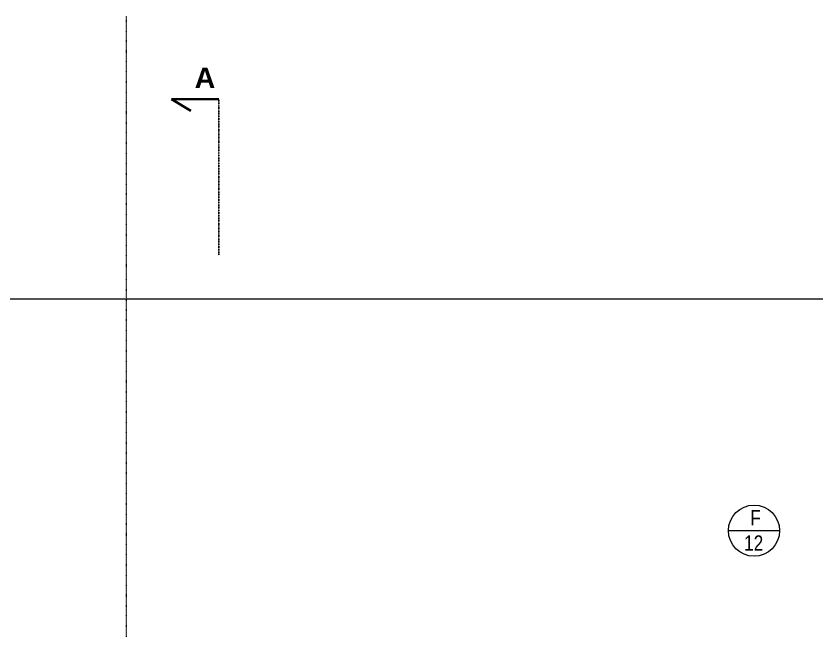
# Model space of a CAD drawing. Header units: millimetres. Extents: x -6736 to 224393, y -6260 to 72638.
# Drawn here: x 7022 to 14845, y 11180 to 17188 of the extents above; entities that cross this region are included whole.
import ezdxf

# ---------------------------------------------------------------- set-up
doc = ezdxf.new("R2010")
doc.units = ezdxf.units.MM
for name, pattern in [('HA_DashDot_10mm-S3mm', [10, 4, -3, 0, -3]), ('HA_DashDot_4mm-S1mm', [4, 2, -1, 0, -1]), ('HA_Dot-S4mm', [4, 0, -4])]:
    doc.linetypes.add(name, pattern=pattern)
for name, color, linetype, lineweight in [('A-DETL-____-THIN', 9, 'Continuous', 9), ('A-DETL-____-WIDE', 9, 'Continuous', 40), ('A-FLOR-____-OVHD', 9, 'HA_DashDot_4mm-S1mm', 25), ('A-FLOR-LEVL-OTLN', 9, 'Continuous', 9), ('A-ROOF-____-OTLN', 9, 'Continuous', 9), ('G-____-____-TEXT', 9, 'Continuous', 5), ('S-GRID-____-OTLN', 9, 'Continuous', 5)]:
    doc.layers.add(name, color=color, linetype=linetype, lineweight=lineweight)
doc.styles.add('Arial_2', font='arial.ttf', dxfattribs={"width": 0.8, "height": 150})
doc.styles.add('Arial_B', font='arialbd.ttf', dxfattribs={"height": 200})

# ---------------------------------------------------------------- blocks, each defined once
blk = doc.blocks.new('185-01_OBJEKT A_Central_rvt-1-A_pohled jižní_DPS pohled')
at = {"layer": 'A-ROOF-____-OTLN', "color": 7}
blk.add_line((-385, 14424.9), (22701.9, 14424.9), dxfattribs=at)

msp = doc.modelspace()

# ---------------------------------------------------------------- linework, layer by layer
at = {"layer": 'A-DETL-____-THIN'}
msp.add_line((13980.5, 12160), (14480.5, 12160), dxfattribs=at)
msp.add_circle((14230.5, 12160), 250, dxfattribs=at)
at = {"layer": 'A-DETL-____-WIDE'}
for q in [(8730.2, 16262.1), (9001.6, 16375.4)]:
    msp.add_line((8541.6, 16375.4), q, dxfattribs=at)
at = {"layer": 'A-FLOR-____-OVHD'}
msp.add_line((9001.6, 14850.4), (9001.6, 16375.4), dxfattribs=at)
at = {"layer": 'A-FLOR-LEVL-OTLN', "linetype": 'HA_Dot-S4mm', "lineweight": 5}
msp.add_line((-4080.2, 14425), (29159.8, 14425), dxfattribs=at)
at = {"layer": 'S-GRID-____-OTLN', "linetype": 'HA_DashDot_10mm-S3mm', "lineweight": 9}
for p, q in [((8100, 14688), (8100, 17188)), ((8100, -3059.8), (8100, 14688))]:
    msp.add_line(p, q, dxfattribs=at)

# ---------------------------------------------------------------- block references
at = {"lineweight": 5}
msp.add_blockref('185-01_OBJEKT A_Central_rvt-1-A_pohled jižní_DPS pohled', (0, 0), dxfattribs=at)

# ---------------------------------------------------------------- texts
at = {"layer": 'G-____-____-TEXT', "color": 7, "lineweight": 9, "attachment_point": 1}
for s, insert, char_height, width, style in [('\\fArial|b1|i0|c254|p34|;A', (8766.9, 16684.1), 200, 248.523, 'Arial_B'), ('\\fArial|b0|i0|c254|p34|;\\W.8;F', (14194.2, 12360.9), 150, 128.27, 'Arial_2'), ('12', (14133.6, 12114), 150, 230.886, 'Arial_2')]:
    msp.add_mtext(s, dxfattribs=dict(at, insert=insert, char_height=char_height, width=width, style=style))

doc.saveas('drawing.dxf')
